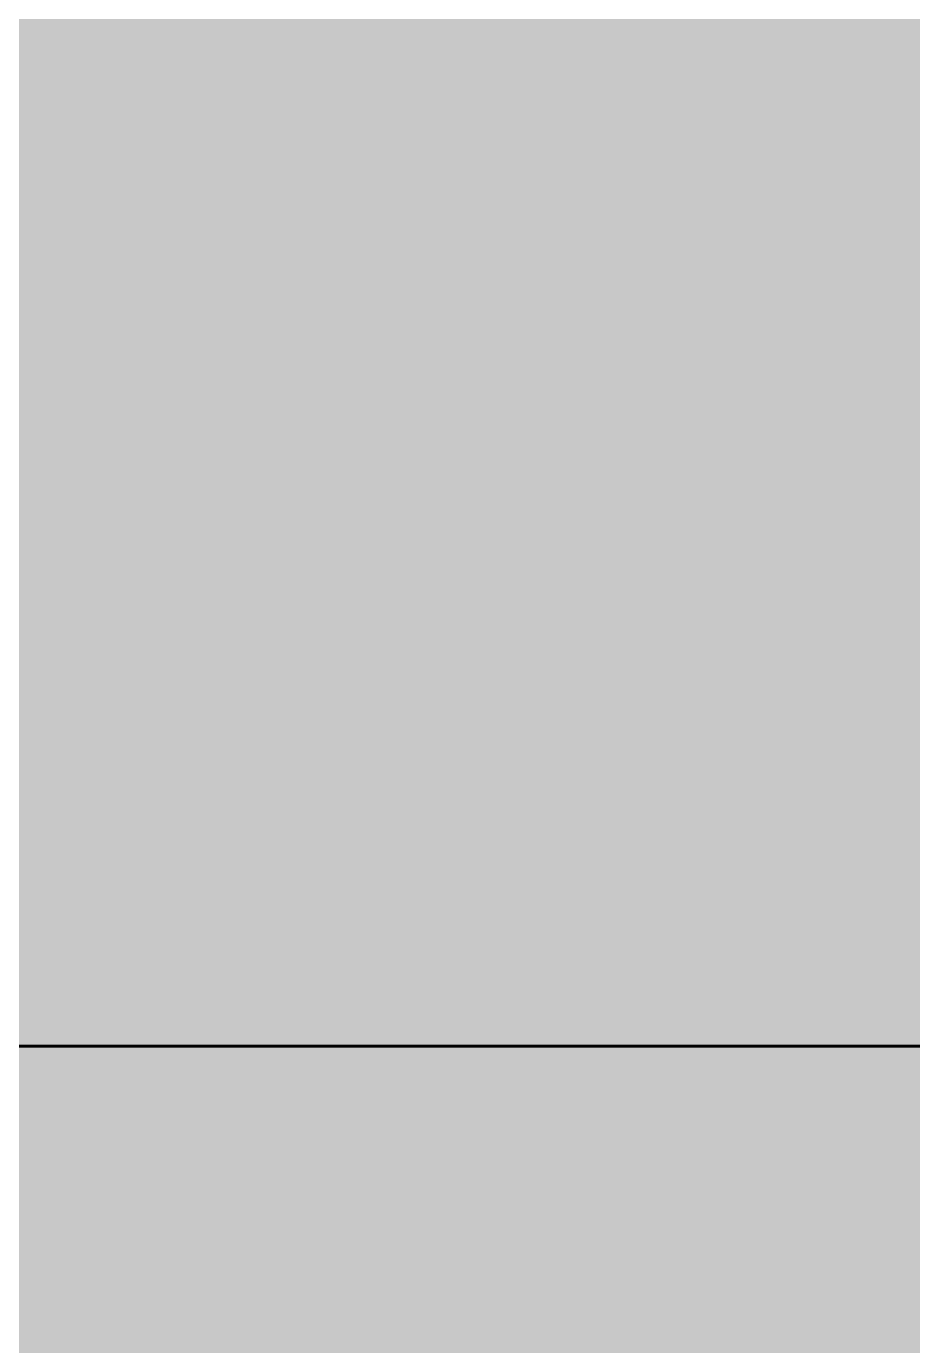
# Model space of a CAD drawing. Header units: inches. Extents: x -4169 to -1846, y 9706 to 12377.
# Drawn here: x -3830.127 to -3829.714, y 10363.687 to 10364.302 of the extents above; entities that cross this region are included whole.
import ezdxf

# ---------------------------------------------------------------- set-up
doc = ezdxf.new("R2010")
doc.units = ezdxf.units.IN
doc.header["$MEASUREMENT"] = 0
for name, color, linetype, lineweight in [('0-1', 7, 'Continuous', 5), ('0-2', 90, 'Continuous', 18), ('A-GENM-3', 50, 'Continuous', 60), ('A-GENM-7', 253, 'Continuous', 9)]:
    doc.layers.add(name, color=color, linetype=linetype, lineweight=lineweight)

# ---------------------------------------------------------------- blocks, each defined once
blk = doc.blocks.new('V-Series_EWC4_SPVU_RFA_2015 - 2ND AND 3RD FLOOR-2226480-ENLARGED RCP - 3RD FLOOR PLAN')
at = {"layer": 'A-GENM-7'}
for points in [[(-3488.36124, 12087.4019), (-3487.92374, 12087.4019), (-3487.92374, 12109.7144), (-3488.36124, 12109.7144), (-3488.36124, 12115.8394), (-3515.36124, 12115.8394), (-3515.36124, 12109.7144), (-3515.79874, 12109.7144), (-3515.79874, 12087.4019), (-3515.36124, 12087.4019), (-3515.36124, 12092.3248), (-3488.36124, 12092.3248), (-3488.36124, 12088.05567)], [(-3515.36124, 12087.4019), (-3488.36124, 12087.4019), (-3488.36124, 12088.05567), (-3515.36124, 12088.05567)]]:
    blk.add_hatch(color=256, dxfattribs=at).paths.add_polyline_path(points, flags=0)
at = {"layer": 'A-GENM-3'}
blk.add_line((-3515.36124, 12092.3248), (-3515.36124, 12087.4019), dxfattribs=at)
blk = doc.blocks.new('CTR - 1st Phase - Shell_rvt-1-ENLARGED RCP - 3RD FLOOR PLAN')
at = {"layer": '0-2', "rotation": 90.00000000000007}
blk.add_blockref('V-Series_EWC4_SPVU_RFA_2015 - 2ND AND 3RD FLOOR-2226480-ENLARGED RCP - 3RD FLOOR PLAN', (8257.86566, 13879.18813), dxfattribs=at)

msp = doc.modelspace()

# ---------------------------------------------------------------- block references
at = {"layer": '0-1'}
msp.add_blockref('CTR - 1st Phase - Shell_rvt-1-ENLARGED RCP - 3RD FLOOR PLAN', (0, 0), dxfattribs=at)

doc.saveas('drawing.dxf')
